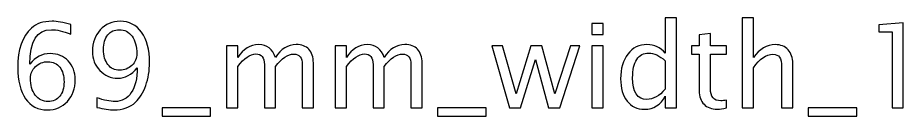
# Model space of a CAD drawing. Header units: centimetres. Extents: x -143 to 63, y -92 to 73.
# Drawn here: x -8.27 to 1.39, y 52.57 to 53.64 of the extents above; entities that cross this region are included whole.
import ezdxf

# ---------------------------------------------------------------- set-up
doc = ezdxf.new("R2010")
doc.units = ezdxf.units.CM
doc.header["$MEASUREMENT"] = 0
doc.layers.add('Layer 1', color=7, linetype='Continuous')

msp = doc.modelspace()

# ---------------------------------------------------------------- linework, layer by layer
at = {"layer": 'Layer 1'}
for points, knots in [([(-1.20276, 52.66417), (-1.20276, 52.66417), (-1.20276, 52.79054), (-1.20276, 52.79054), (-1.20276, 52.79054), (-1.2525, 52.69613), (-1.32743, 52.64893), (-1.42755, 52.64893), (-1.42755, 52.64893), (-1.50883, 52.64893), (-1.57275, 52.67835), (-1.61932, 52.73741), (-1.61932, 52.73741), (-1.66589, 52.79646), (-1.68917, 52.87711), (-1.68917, 52.97934), (-1.68917, 52.97934), (-1.68917, 53.0911), (-1.66271, 53.18106), (-1.61001, 53.24922), (-1.61001, 53.24922), (-1.55709, 53.31716), (-1.48766, 53.35124), (-1.40151, 53.35124), (-1.40151, 53.35124), (-1.32172, 53.35124), (-1.25525, 53.32076), (-1.20276, 53.25959), (-1.20276, 53.25959), (-1.20276, 53.25959), (-1.20276, 53.64334), (-1.20276, 53.64334), (-1.20276, 53.64334), (-1.20276, 53.64334), (-1.08084, 53.64334), (-1.08084, 53.64334), (-1.08084, 53.64334), (-1.08084, 53.64334), (-1.08084, 52.66417), (-1.08084, 52.66417), (-1.08084, 52.66417), (-1.08084, 52.66417), (-1.20276, 52.66417), (-1.20276, 52.66417)], [0, 0, 0, 0, 0.0833333, 0.0833333, 0.0833333, 0.0833333, 0.1666667, 0.1666667, 0.1666667, 0.1666667, 0.25, 0.25, 0.25, 0.25, 0.3333333, 0.3333333, 0.3333333, 0.3333333, 0.4166667, 0.4166667, 0.4166667, 0.4166667, 0.5, 0.5, 0.5, 0.5, 0.5833333, 0.5833333, 0.5833333, 0.5833333, 0.6666667, 0.6666667, 0.6666667, 0.6666667, 0.75, 0.75, 0.75, 0.75, 0.8333333, 0.8333333, 0.8333333, 0.8333333, 1, 1, 1, 1]), ([(-0.3616, 52.66417), (-0.3616, 52.66417), (-0.3616, 53.64334), (-0.3616, 53.64334), (-0.3616, 53.64334), (-0.3616, 53.64334), (-0.23968, 53.64334), (-0.23968, 53.64334), (-0.23968, 53.64334), (-0.23968, 53.64334), (-0.23968, 53.21006), (-0.23968, 53.21006), (-0.23968, 53.21006), (-0.17512, 53.30425), (-0.09596, 53.35124), (-0.0024, 53.35124), (-0.0024, 53.35124), (0.05644, 53.35124), (0.10322, 53.33283), (0.13772, 53.29578), (0.13772, 53.29578), (0.17222, 53.25895), (0.18958, 53.20921), (0.18958, 53.14698), (0.18958, 53.14698), (0.18958, 53.14698), (0.18958, 52.66417), (0.18958, 52.66417), (0.18958, 52.66417), (0.18958, 52.66417), (0.06766, 52.66417), (0.06766, 52.66417), (0.06766, 52.66417), (0.06766, 52.66417), (0.06766, 53.10719), (0.06766, 53.10719), (0.06766, 53.10719), (0.06766, 53.15714), (0.06025, 53.1927), (0.04565, 53.21387), (0.04565, 53.21387), (0.03083, 53.23525), (0.00649, 53.24583), (-0.02759, 53.24583), (-0.02759, 53.24583), (-0.10252, 53.24583), (-0.17322, 53.19694), (-0.23968, 53.09915), (-0.23968, 53.09915), (-0.23968, 53.09915), (-0.23968, 52.66417), (-0.23968, 52.66417), (-0.23968, 52.66417), (-0.23968, 52.66417), (-0.3616, 52.66417), (-0.3616, 52.66417)], [0, 0, 0, 0, 0.0666667, 0.0666667, 0.0666667, 0.0666667, 0.1333333, 0.1333333, 0.1333333, 0.1333333, 0.2, 0.2, 0.2, 0.2, 0.2666667, 0.2666667, 0.2666667, 0.2666667, 0.3333333, 0.3333333, 0.3333333, 0.3333333, 0.4, 0.4, 0.4, 0.4, 0.4666667, 0.4666667, 0.4666667, 0.4666667, 0.5333333, 0.5333333, 0.5333333, 0.5333333, 0.6, 0.6, 0.6, 0.6, 0.6666667, 0.6666667, 0.6666667, 0.6666667, 0.7333333, 0.7333333, 0.7333333, 0.7333333, 0.8, 0.8, 0.8, 0.8, 0.8666667, 0.8666667, 0.8666667, 0.8666667, 1, 1, 1, 1]), ([(-8.13252, 53.14), (-8.0741, 53.21556), (-8.00065, 53.25345), (-7.91217, 53.25345), (-7.91217, 53.25345), (-7.83195, 53.25345), (-7.76634, 53.22699), (-7.71511, 53.17386), (-7.71511, 53.17386), (-7.6641, 53.12074), (-7.63849, 53.05258), (-7.63849, 52.96939), (-7.63849, 52.96939), (-7.63849, 52.87393), (-7.66706, 52.7954), (-7.72443, 52.73381), (-7.72443, 52.73381), (-7.78179, 52.67221), (-7.8546, 52.64131), (-7.94329, 52.64131), (-7.94329, 52.64131), (-8.04404, 52.64131), (-8.12321, 52.68216), (-8.18014, 52.76365), (-8.18014, 52.76365), (-8.23729, 52.84536), (-8.26587, 52.95839), (-8.26587, 53.10253), (-8.26587, 53.10253), (-8.26587, 53.29684), (-8.21592, 53.43929), (-8.11622, 53.53031), (-8.11622, 53.53031), (-8.06203, 53.58026), (-7.9871, 53.60524), (-7.89164, 53.60524), (-7.89164, 53.60524), (-7.83619, 53.60524), (-7.76739, 53.59381), (-7.68548, 53.57095), (-7.68548, 53.57095), (-7.68548, 53.57095), (-7.68548, 53.46427), (-7.68548, 53.46427), (-7.68548, 53.46427), (-7.77205, 53.49729), (-7.84317, 53.5138), (-7.89905, 53.5138), (-7.89905, 53.5138), (-8.05463, 53.5138), (-8.13252, 53.38913), (-8.13252, 53.14)], [0, 0, 0, 0, 0.0714286, 0.0714286, 0.0714286, 0.0714286, 0.1428571, 0.1428571, 0.1428571, 0.1428571, 0.2142857, 0.2142857, 0.2142857, 0.2142857, 0.2857143, 0.2857143, 0.2857143, 0.2857143, 0.3571429, 0.3571429, 0.3571429, 0.3571429, 0.4285714, 0.4285714, 0.4285714, 0.4285714, 0.5, 0.5, 0.5, 0.5, 0.5714286, 0.5714286, 0.5714286, 0.5714286, 0.6428571, 0.6428571, 0.6428571, 0.6428571, 0.7142857, 0.7142857, 0.7142857, 0.7142857, 0.7857143, 0.7857143, 0.7857143, 0.7857143, 0.8571429, 0.8571429, 0.8571429, 0.8571429, 1, 1, 1, 1]), ([(-7.40312, 52.66925), (-7.40312, 52.66925), (-7.40312, 52.77339), (-7.40312, 52.77339), (-7.40312, 52.77339), (-7.32544, 52.7463), (-7.2594, 52.73275), (-7.20479, 52.73275), (-7.20479, 52.73275), (-7.1288, 52.73275), (-7.06932, 52.76514), (-7.02656, 52.82991), (-7.02656, 52.82991), (-6.98381, 52.89468), (-6.96243, 52.98485), (-6.96243, 53.1002), (-6.96243, 53.1002), (-7.02445, 53.02379), (-7.09493, 52.98548), (-7.1741, 52.98548), (-7.1741, 52.98548), (-7.25135, 52.98548), (-7.31697, 53.01384), (-7.37073, 53.07078), (-7.37073, 53.07078), (-7.4245, 53.12772), (-7.45138, 53.19694), (-7.45138, 53.27885), (-7.45138, 53.27885), (-7.45138, 53.37283), (-7.4228, 53.45072), (-7.36544, 53.51253), (-7.36544, 53.51253), (-7.30829, 53.57434), (-7.23633, 53.60524), (-7.14954, 53.60524), (-7.14954, 53.60524), (-7.04985, 53.60524), (-6.97132, 53.56524), (-6.91396, 53.48523), (-6.91396, 53.48523), (-6.8566, 53.40522), (-6.82781, 53.29578), (-6.82781, 53.15672), (-6.82781, 53.15672), (-6.82781, 53.06824), (-6.84157, 52.98506), (-6.8693, 52.90716), (-6.8693, 52.90716), (-6.89702, 52.82906), (-6.93407, 52.76852), (-6.98084, 52.72513), (-6.98084, 52.72513), (-7.04053, 52.66925), (-7.11927, 52.64131), (-7.21664, 52.64131), (-7.21664, 52.64131), (-7.26469, 52.64131), (-7.32671, 52.65062), (-7.40312, 52.66925)], [0, 0, 0, 0, 0.0625, 0.0625, 0.0625, 0.0625, 0.125, 0.125, 0.125, 0.125, 0.1875, 0.1875, 0.1875, 0.1875, 0.25, 0.25, 0.25, 0.25, 0.3125, 0.3125, 0.3125, 0.3125, 0.375, 0.375, 0.375, 0.375, 0.4375, 0.4375, 0.4375, 0.4375, 0.5, 0.5, 0.5, 0.5, 0.5625, 0.5625, 0.5625, 0.5625, 0.625, 0.625, 0.625, 0.625, 0.6875, 0.6875, 0.6875, 0.6875, 0.75, 0.75, 0.75, 0.75, 0.8125, 0.8125, 0.8125, 0.8125, 0.875, 0.875, 0.875, 0.875, 1, 1, 1, 1]), ([(-2.00286, 53.46046), (-2.00286, 53.46046), (-2.00286, 53.58238), (-2.00286, 53.58238), (-2.00286, 53.58238), (-2.00286, 53.58238), (-1.88094, 53.58238), (-1.88094, 53.58238), (-1.88094, 53.58238), (-1.88094, 53.58238), (-1.88094, 53.46046), (-1.88094, 53.46046), (-1.88094, 53.46046), (-1.88094, 53.46046), (-2.00286, 53.46046), (-2.00286, 53.46046)], [0, 0, 0, 0, 0.2, 0.2, 0.2, 0.2, 0.4, 0.4, 0.4, 0.4, 0.6, 0.6, 0.6, 0.6, 1, 1, 1, 1]), ([(1.27247, 52.66417), (1.27247, 52.66417), (1.27247, 53.49094), (1.27247, 53.49094), (1.27247, 53.49094), (1.27247, 53.49094), (1.12642, 53.49094), (1.12642, 53.49094), (1.12642, 53.49094), (1.12642, 53.49094), (1.12642, 53.56714), (1.12642, 53.56714), (1.12642, 53.56714), (1.12642, 53.56714), (1.39439, 53.59), (1.39439, 53.59), (1.39439, 53.59), (1.39439, 53.59), (1.39439, 52.66417), (1.39439, 52.66417), (1.39439, 52.66417), (1.39439, 52.66417), (1.27247, 52.66417), (1.27247, 52.66417)], [0, 0, 0, 0, 0.1428571, 0.1428571, 0.1428571, 0.1428571, 0.2857143, 0.2857143, 0.2857143, 0.2857143, 0.4285714, 0.4285714, 0.4285714, 0.4285714, 0.5714286, 0.5714286, 0.5714286, 0.5714286, 0.7142857, 0.7142857, 0.7142857, 0.7142857, 1, 1, 1, 1]), ([(-7.32946, 53.29959), (-7.32946, 53.22974), (-7.31358, 53.1745), (-7.28183, 53.13386), (-7.28183, 53.13386), (-7.25008, 53.09343), (-7.20733, 53.07311), (-7.15335, 53.07311), (-7.15335, 53.07311), (-7.10149, 53.07311), (-7.05726, 53.09068), (-7.02085, 53.12582), (-7.02085, 53.12582), (-6.98444, 53.16095), (-6.96624, 53.2035), (-6.96624, 53.25303), (-6.96624, 53.25303), (-6.96624, 53.33134), (-6.98381, 53.39442), (-7.01916, 53.44205), (-7.01916, 53.44205), (-7.05429, 53.48988), (-7.10044, 53.5138), (-7.1578, 53.5138), (-7.1578, 53.5138), (-7.21135, 53.5138), (-7.25326, 53.49475), (-7.28374, 53.45665), (-7.28374, 53.45665), (-7.31422, 53.41855), (-7.32946, 53.36627), (-7.32946, 53.29959)], [0, 0, 0, 0, 0.1111111, 0.1111111, 0.1111111, 0.1111111, 0.2222222, 0.2222222, 0.2222222, 0.2222222, 0.3333333, 0.3333333, 0.3333333, 0.3333333, 0.4444444, 0.4444444, 0.4444444, 0.4444444, 0.5555556, 0.5555556, 0.5555556, 0.5555556, 0.6666667, 0.6666667, 0.6666667, 0.6666667, 0.7777778, 0.7777778, 0.7777778, 0.7777778, 1, 1, 1, 1]), ([(-0.53559, 52.66438), (-0.57327, 52.65401), (-0.60607, 52.64893), (-0.6338, 52.64893), (-0.6338, 52.64893), (-0.69603, 52.64893), (-0.7445, 52.66671), (-0.77922, 52.70227), (-0.77922, 52.70227), (-0.81414, 52.73783), (-0.8315, 52.78715), (-0.8315, 52.85044), (-0.8315, 52.85044), (-0.8315, 52.85044), (-0.8315, 53.24583), (-0.8315, 53.24583), (-0.8315, 53.24583), (-0.8315, 53.24583), (-0.91574, 53.24583), (-0.91574, 53.24583), (-0.91574, 53.24583), (-0.91574, 53.24583), (-0.91574, 53.33727), (-0.91574, 53.33727), (-0.91574, 53.33727), (-0.91574, 53.33727), (-0.8315, 53.33727), (-0.8315, 53.33727), (-0.8315, 53.33727), (-0.8315, 53.33727), (-0.8315, 53.45898), (-0.8315, 53.45898), (-0.8315, 53.45898), (-0.8315, 53.45898), (-0.70958, 53.47062), (-0.70958, 53.47062), (-0.70958, 53.47062), (-0.70958, 53.47062), (-0.70958, 53.33727), (-0.70958, 53.33727), (-0.70958, 53.33727), (-0.70958, 53.33727), (-0.53305, 53.33727), (-0.53305, 53.33727), (-0.53305, 53.33727), (-0.53305, 53.33727), (-0.53305, 53.24583), (-0.53305, 53.24583), (-0.53305, 53.24583), (-0.53305, 53.24583), (-0.70958, 53.24583), (-0.70958, 53.24583), (-0.70958, 53.24583), (-0.70958, 53.24583), (-0.70958, 52.87245), (-0.70958, 52.87245), (-0.70958, 52.87245), (-0.70958, 52.7844), (-0.67127, 52.74037), (-0.59486, 52.74037), (-0.59486, 52.74037), (-0.57856, 52.74037), (-0.55887, 52.74312), (-0.53559, 52.74841), (-0.53559, 52.74841), (-0.53559, 52.74841), (-0.53559, 52.66438), (-0.53559, 52.66438)], [0, 0, 0, 0, 0.0555556, 0.0555556, 0.0555556, 0.0555556, 0.1111111, 0.1111111, 0.1111111, 0.1111111, 0.1666667, 0.1666667, 0.1666667, 0.1666667, 0.2222222, 0.2222222, 0.2222222, 0.2222222, 0.2777778, 0.2777778, 0.2777778, 0.2777778, 0.3333333, 0.3333333, 0.3333333, 0.3333333, 0.3888889, 0.3888889, 0.3888889, 0.3888889, 0.4444444, 0.4444444, 0.4444444, 0.4444444, 0.5, 0.5, 0.5, 0.5, 0.5555556, 0.5555556, 0.5555556, 0.5555556, 0.6111111, 0.6111111, 0.6111111, 0.6111111, 0.6666667, 0.6666667, 0.6666667, 0.6666667, 0.7222222, 0.7222222, 0.7222222, 0.7222222, 0.7777778, 0.7777778, 0.7777778, 0.7777778, 0.8333333, 0.8333333, 0.8333333, 0.8333333, 0.8888889, 0.8888889, 0.8888889, 0.8888889, 1, 1, 1, 1]), ([(-5.98792, 52.66417), (-5.98792, 52.66417), (-5.98792, 53.33727), (-5.98792, 53.33727), (-5.98792, 53.33727), (-5.98792, 53.33727), (-5.866, 53.33727), (-5.866, 53.33727), (-5.866, 53.33727), (-5.866, 53.33727), (-5.866, 53.21006), (-5.866, 53.21006), (-5.866, 53.21006), (-5.80652, 53.30425), (-5.73032, 53.35124), (-5.63698, 53.35124), (-5.63698, 53.35124), (-5.54702, 53.35124), (-5.48585, 53.30425), (-5.45325, 53.21006), (-5.45325, 53.21006), (-5.39546, 53.3051), (-5.32011, 53.35251), (-5.22761, 53.35251), (-5.22761, 53.35251), (-5.16856, 53.35251), (-5.12263, 53.33515), (-5.08982, 53.30023), (-5.08982, 53.30023), (-5.05701, 53.2653), (-5.0405, 53.21641), (-5.0405, 53.15354), (-5.0405, 53.15354), (-5.0405, 53.15354), (-5.0405, 52.66417), (-5.0405, 52.66417), (-5.0405, 52.66417), (-5.0405, 52.66417), (-5.16242, 52.66417), (-5.16242, 52.66417), (-5.16242, 52.66417), (-5.16242, 52.66417), (-5.16242, 53.13344), (-5.16242, 53.13344), (-5.16242, 53.13344), (-5.16242, 53.21006), (-5.1929, 53.24837), (-5.25386, 53.24837), (-5.25386, 53.24837), (-5.31715, 53.24837), (-5.38361, 53.20371), (-5.45325, 53.11417), (-5.45325, 53.11417), (-5.45325, 53.11417), (-5.45325, 52.66417), (-5.45325, 52.66417), (-5.45325, 52.66417), (-5.45325, 52.66417), (-5.57517, 52.66417), (-5.57517, 52.66417), (-5.57517, 52.66417), (-5.57517, 52.66417), (-5.57517, 53.13386), (-5.57517, 53.13386), (-5.57517, 53.13386), (-5.57517, 53.21112), (-5.60607, 53.24964), (-5.66809, 53.24964), (-5.66809, 53.24964), (-5.72969, 53.24964), (-5.79573, 53.20477), (-5.866, 53.11481), (-5.866, 53.11481), (-5.866, 53.11481), (-5.866, 52.66417), (-5.866, 52.66417), (-5.866, 52.66417), (-5.866, 52.66417), (-5.98792, 52.66417), (-5.98792, 52.66417)], [0, 0, 0, 0, 0.047619, 0.047619, 0.047619, 0.047619, 0.0952381, 0.0952381, 0.0952381, 0.0952381, 0.1428571, 0.1428571, 0.1428571, 0.1428571, 0.1904762, 0.1904762, 0.1904762, 0.1904762, 0.2380952, 0.2380952, 0.2380952, 0.2380952, 0.2857143, 0.2857143, 0.2857143, 0.2857143, 0.3333333, 0.3333333, 0.3333333, 0.3333333, 0.3809524, 0.3809524, 0.3809524, 0.3809524, 0.4285714, 0.4285714, 0.4285714, 0.4285714, 0.4761905, 0.4761905, 0.4761905, 0.4761905, 0.5238095, 0.5238095, 0.5238095, 0.5238095, 0.5714286, 0.5714286, 0.5714286, 0.5714286, 0.6190476, 0.6190476, 0.6190476, 0.6190476, 0.6666667, 0.6666667, 0.6666667, 0.6666667, 0.7142857, 0.7142857, 0.7142857, 0.7142857, 0.7619048, 0.7619048, 0.7619048, 0.7619048, 0.8095238, 0.8095238, 0.8095238, 0.8095238, 0.8571429, 0.8571429, 0.8571429, 0.8571429, 0.9047619, 0.9047619, 0.9047619, 0.9047619, 1, 1, 1, 1]), ([(-4.80216, 52.66417), (-4.80216, 52.66417), (-4.80216, 53.33727), (-4.80216, 53.33727), (-4.80216, 53.33727), (-4.80216, 53.33727), (-4.68024, 53.33727), (-4.68024, 53.33727), (-4.68024, 53.33727), (-4.68024, 53.33727), (-4.68024, 53.21006), (-4.68024, 53.21006), (-4.68024, 53.21006), (-4.62076, 53.30425), (-4.54456, 53.35124), (-4.45122, 53.35124), (-4.45122, 53.35124), (-4.36126, 53.35124), (-4.30009, 53.30425), (-4.26749, 53.21006), (-4.26749, 53.21006), (-4.2097, 53.3051), (-4.13435, 53.35251), (-4.04185, 53.35251), (-4.04185, 53.35251), (-3.9828, 53.35251), (-3.93687, 53.33515), (-3.90406, 53.30023), (-3.90406, 53.30023), (-3.87125, 53.2653), (-3.85474, 53.21641), (-3.85474, 53.15354), (-3.85474, 53.15354), (-3.85474, 53.15354), (-3.85474, 52.66417), (-3.85474, 52.66417), (-3.85474, 52.66417), (-3.85474, 52.66417), (-3.97666, 52.66417), (-3.97666, 52.66417), (-3.97666, 52.66417), (-3.97666, 52.66417), (-3.97666, 53.13344), (-3.97666, 53.13344), (-3.97666, 53.13344), (-3.97666, 53.21006), (-4.00714, 53.24837), (-4.0681, 53.24837), (-4.0681, 53.24837), (-4.13139, 53.24837), (-4.19785, 53.20371), (-4.26749, 53.11417), (-4.26749, 53.11417), (-4.26749, 53.11417), (-4.26749, 52.66417), (-4.26749, 52.66417), (-4.26749, 52.66417), (-4.26749, 52.66417), (-4.38941, 52.66417), (-4.38941, 52.66417), (-4.38941, 52.66417), (-4.38941, 52.66417), (-4.38941, 53.13386), (-4.38941, 53.13386), (-4.38941, 53.13386), (-4.38941, 53.21112), (-4.42031, 53.24964), (-4.48233, 53.24964), (-4.48233, 53.24964), (-4.54393, 53.24964), (-4.60997, 53.20477), (-4.68024, 53.11481), (-4.68024, 53.11481), (-4.68024, 53.11481), (-4.68024, 52.66417), (-4.68024, 52.66417), (-4.68024, 52.66417), (-4.68024, 52.66417), (-4.80216, 52.66417), (-4.80216, 52.66417)], [0, 0, 0, 0, 0.047619, 0.047619, 0.047619, 0.047619, 0.0952381, 0.0952381, 0.0952381, 0.0952381, 0.1428571, 0.1428571, 0.1428571, 0.1428571, 0.1904762, 0.1904762, 0.1904762, 0.1904762, 0.2380952, 0.2380952, 0.2380952, 0.2380952, 0.2857143, 0.2857143, 0.2857143, 0.2857143, 0.3333333, 0.3333333, 0.3333333, 0.3333333, 0.3809524, 0.3809524, 0.3809524, 0.3809524, 0.4285714, 0.4285714, 0.4285714, 0.4285714, 0.4761905, 0.4761905, 0.4761905, 0.4761905, 0.5238095, 0.5238095, 0.5238095, 0.5238095, 0.5714286, 0.5714286, 0.5714286, 0.5714286, 0.6190476, 0.6190476, 0.6190476, 0.6190476, 0.6666667, 0.6666667, 0.6666667, 0.6666667, 0.7142857, 0.7142857, 0.7142857, 0.7142857, 0.7619048, 0.7619048, 0.7619048, 0.7619048, 0.8095238, 0.8095238, 0.8095238, 0.8095238, 0.8571429, 0.8571429, 0.8571429, 0.8571429, 0.9047619, 0.9047619, 0.9047619, 0.9047619, 1, 1, 1, 1]), ([(-2.90266, 52.66417), (-2.90266, 52.66417), (-3.0957, 53.33727), (-3.0957, 53.33727), (-3.0957, 53.33727), (-3.0957, 53.33727), (-2.97674, 53.33727), (-2.97674, 53.33727), (-2.97674, 53.33727), (-2.97674, 53.33727), (-2.82879, 52.81467), (-2.82879, 52.81467), (-2.82879, 52.81467), (-2.82879, 52.81467), (-2.66919, 53.33727), (-2.66919, 53.33727), (-2.66919, 53.33727), (-2.66919, 53.33727), (-2.54727, 53.33727), (-2.54727, 53.33727), (-2.54727, 53.33727), (-2.54727, 53.33727), (-2.40694, 52.81551), (-2.40694, 52.81551), (-2.40694, 52.81551), (-2.40694, 52.81551), (-2.23718, 53.33727), (-2.23718, 53.33727), (-2.23718, 53.33727), (-2.23718, 53.33727), (-2.13304, 53.33727), (-2.13304, 53.33727), (-2.13304, 53.33727), (-2.13304, 53.33727), (-2.35275, 52.66417), (-2.35275, 52.66417), (-2.35275, 52.66417), (-2.35275, 52.66417), (-2.47467, 52.66417), (-2.47467, 52.66417), (-2.47467, 52.66417), (-2.47467, 52.66417), (-2.61903, 53.1891), (-2.61903, 53.1891), (-2.61903, 53.1891), (-2.61903, 53.1891), (-2.78074, 52.66417), (-2.78074, 52.66417), (-2.78074, 52.66417), (-2.78074, 52.66417), (-2.90266, 52.66417), (-2.90266, 52.66417)], [0, 0, 0, 0, 0.0714286, 0.0714286, 0.0714286, 0.0714286, 0.1428571, 0.1428571, 0.1428571, 0.1428571, 0.2142857, 0.2142857, 0.2142857, 0.2142857, 0.2857143, 0.2857143, 0.2857143, 0.2857143, 0.3571429, 0.3571429, 0.3571429, 0.3571429, 0.4285714, 0.4285714, 0.4285714, 0.4285714, 0.5, 0.5, 0.5, 0.5, 0.5714286, 0.5714286, 0.5714286, 0.5714286, 0.6428571, 0.6428571, 0.6428571, 0.6428571, 0.7142857, 0.7142857, 0.7142857, 0.7142857, 0.7857143, 0.7857143, 0.7857143, 0.7857143, 0.8571429, 0.8571429, 0.8571429, 0.8571429, 1, 1, 1, 1]), ([(-2.00286, 52.66417), (-2.00286, 52.66417), (-2.00286, 53.33727), (-2.00286, 53.33727), (-2.00286, 53.33727), (-2.00286, 53.33727), (-1.88094, 53.33727), (-1.88094, 53.33727), (-1.88094, 53.33727), (-1.88094, 53.33727), (-1.88094, 52.66417), (-1.88094, 52.66417), (-1.88094, 52.66417), (-1.88094, 52.66417), (-2.00286, 52.66417), (-2.00286, 52.66417)], [0, 0, 0, 0, 0.2, 0.2, 0.2, 0.2, 0.4, 0.4, 0.4, 0.4, 0.6, 0.6, 0.6, 0.6, 1, 1, 1, 1]), ([(-1.20276, 53.17619), (-1.26605, 53.23186), (-1.32595, 53.2598), (-1.38268, 53.2598), (-1.38268, 53.2598), (-1.43856, 53.2598), (-1.48174, 53.23652), (-1.51243, 53.18974), (-1.51243, 53.18974), (-1.54312, 53.14317), (-1.55836, 53.07713), (-1.55836, 52.99162), (-1.55836, 52.99162), (-1.55836, 52.83435), (-1.50629, 52.75561), (-1.40194, 52.75561), (-1.40194, 52.75561), (-1.3342, 52.75561), (-1.26774, 52.79265), (-1.20276, 52.86652), (-1.20276, 52.86652), (-1.20276, 52.86652), (-1.20276, 53.17619), (-1.20276, 53.17619)], [0, 0, 0, 0, 0.1428571, 0.1428571, 0.1428571, 0.1428571, 0.2857143, 0.2857143, 0.2857143, 0.2857143, 0.4285714, 0.4285714, 0.4285714, 0.4285714, 0.5714286, 0.5714286, 0.5714286, 0.5714286, 0.7142857, 0.7142857, 0.7142857, 0.7142857, 1, 1, 1, 1]), ([(-7.76041, 52.94526), (-7.76041, 53.01321), (-7.77607, 53.06697), (-7.80761, 53.10655), (-7.80761, 53.10655), (-7.83915, 53.14614), (-7.88233, 53.16582), (-7.93715, 53.16582), (-7.93715, 53.16582), (-7.98943, 53.16582), (-8.03409, 53.14846), (-8.07135, 53.11354), (-8.07135, 53.11354), (-8.10881, 53.07883), (-8.12744, 53.03692), (-8.12744, 52.98802), (-8.12744, 52.98802), (-8.12744, 52.91097), (-8.10966, 52.84917), (-8.07431, 52.8026), (-8.07431, 52.8026), (-8.03875, 52.75603), (-7.99176, 52.73275), (-7.93334, 52.73275), (-7.93334, 52.73275), (-7.88021, 52.73275), (-7.83809, 52.7518), (-7.80698, 52.7899), (-7.80698, 52.7899), (-7.77586, 52.828), (-7.76041, 52.87986), (-7.76041, 52.94526)], [0, 0, 0, 0, 0.1111111, 0.1111111, 0.1111111, 0.1111111, 0.2222222, 0.2222222, 0.2222222, 0.2222222, 0.3333333, 0.3333333, 0.3333333, 0.3333333, 0.4444444, 0.4444444, 0.4444444, 0.4444444, 0.5555556, 0.5555556, 0.5555556, 0.5555556, 0.6666667, 0.6666667, 0.6666667, 0.6666667, 0.7777778, 0.7777778, 0.7777778, 0.7777778, 1, 1, 1, 1]), ([(-6.6915, 52.57273), (-6.6915, 52.57273), (-6.6915, 52.66417), (-6.6915, 52.66417), (-6.6915, 52.66417), (-6.6915, 52.66417), (-6.16318, 52.66417), (-6.16318, 52.66417), (-6.16318, 52.66417), (-6.16318, 52.66417), (-6.16318, 52.57273), (-6.16318, 52.57273), (-6.16318, 52.57273), (-6.16318, 52.57273), (-6.6915, 52.57273), (-6.6915, 52.57273)], [0, 0, 0, 0, 0.2, 0.2, 0.2, 0.2, 0.4, 0.4, 0.4, 0.4, 0.6, 0.6, 0.6, 0.6, 1, 1, 1, 1]), ([(-3.68498, 52.57273), (-3.68498, 52.57273), (-3.68498, 52.66417), (-3.68498, 52.66417), (-3.68498, 52.66417), (-3.68498, 52.66417), (-3.15666, 52.66417), (-3.15666, 52.66417), (-3.15666, 52.66417), (-3.15666, 52.66417), (-3.15666, 52.57273), (-3.15666, 52.57273), (-3.15666, 52.57273), (-3.15666, 52.57273), (-3.68498, 52.57273), (-3.68498, 52.57273)], [0, 0, 0, 0, 0.2, 0.2, 0.2, 0.2, 0.4, 0.4, 0.4, 0.4, 0.6, 0.6, 0.6, 0.6, 1, 1, 1, 1]), ([(0.35807, 52.57273), (0.35807, 52.57273), (0.35807, 52.66417), (0.35807, 52.66417), (0.35807, 52.66417), (0.35807, 52.66417), (0.88639, 52.66417), (0.88639, 52.66417), (0.88639, 52.66417), (0.88639, 52.66417), (0.88639, 52.57273), (0.88639, 52.57273), (0.88639, 52.57273), (0.88639, 52.57273), (0.35807, 52.57273), (0.35807, 52.57273)], [0, 0, 0, 0, 0.2, 0.2, 0.2, 0.2, 0.4, 0.4, 0.4, 0.4, 0.6, 0.6, 0.6, 0.6, 1, 1, 1, 1])]:
    msp.add_open_spline(points, degree=3, knots=knots, dxfattribs=at)

doc.saveas('drawing.dxf')
